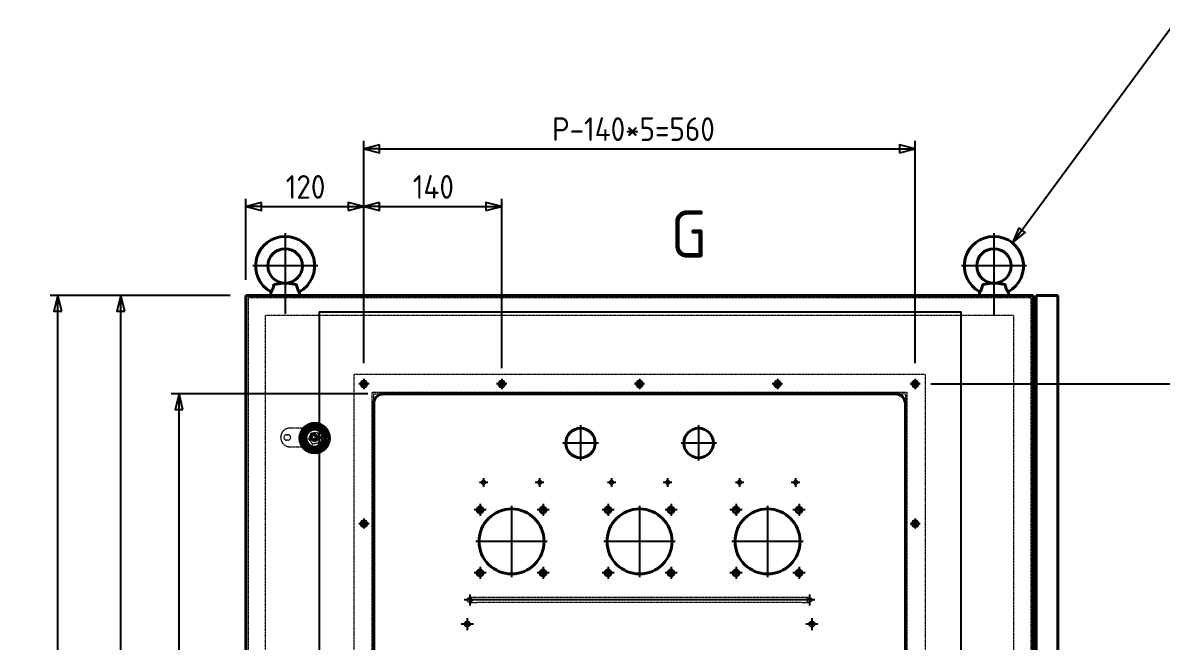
# Model space of a CAD drawing. Header units: millimetres. Extents: x 0 to 6720, y 0 to 4752.
# Drawn here: x 1298 to 2454, y 2357 to 2986 of the extents above; entities that cross this region are included whole.
import ezdxf

# ---------------------------------------------------------------- set-up
doc = ezdxf.new("R2010")
doc.units = ezdxf.units.MM
doc.linetypes.add('DPAB0445$0$CHAIN', pattern=[0.7087, 0.4724, -0.0591, 0.1181, -0.0591])
doc.linetypes.add('DPAB0445$0$DASHED', pattern=[0.2067, 0.1654, -0.0413])
for name, color, linetype, lineweight in [('DPAB0445$0$가려진 것(ISO)', 2, 'DPAB0445$0$DASHED', 18), ('DPAB0445$0$가시적인 것(ISO)', 3, 'Continuous', 40), ('DPAB0445$0$가시적인 좁은 것(ISO)', 3, 'Continuous', 35), ('DPAB0445$0$기호(ISO)', 5, 'Continuous', 25), ('DPAB0445$0$상세 경계(JIS)', 7, 'Continuous', 25), ('DPAB0445$0$중심 표식(ISO)', 1, 'Continuous', 25), ('DPAB0445$0$중심선(ISO)', 1, 'Continuous', 25), ('DPAB0445$0$치수(ISO)', 2, 'Continuous', 25)]:
    doc.layers.add(name, color=color, linetype=linetype, lineweight=lineweight)
doc.styles.add('DPAB0445$0$치수 텍스트_PSTEK_POSCO', font='isocp.shx')
doc.styles.add('DPAB0445$0$텍스트 스타일362', font='isocp.shx')
doc.dimstyles.new('DPAB0445$0$치수_PSTEK_POSCO', dxfattribs={"dimscale": 16, "dimtxt": 1.5, "dimasz": 1, "dimexe": 0.5, "dimexo": 1, "dimgap": 0.5, "dimtad": 1, "dimrnd": 1e-08, "dimdsep": 46, "dimtxsty": 'DPAB0445$0$치수 텍스트_PSTEK_POSCO', "dimblk": 'DPAB0445$0$Filled-2', "dimcen": 0.09, "dimdle": 10, "dimclrd": 7, "dimclre": 7, "dimclrt": 2, "dimadec": 1, "dimazin": 2, "dimtfac": 1, "dimtmove": 0, "dimatfit": 3, "dimldrblk": 'DPAB0445$0$Filled-2', "dimfxl": 0, "dimtolj": 1, "dimlwd": -1, "dimlwe": -1, "dimarcsym": 0})
doc.dimstyles.new('DPAB0445$0$치수_PSTEK_POSCO$7', dxfattribs={"dimscale": 16, "dimtxt": 1.5, "dimasz": 1, "dimexe": 0.5, "dimexo": 1, "dimgap": 0.5, "dimtad": 1, "dimrnd": 1e-08, "dimdsep": 46, "dimtxsty": 'DPAB0445$0$치수 텍스트_PSTEK_POSCO', "dimblk": 'DPAB0445$0$Filled-2', "dimcen": 0.09, "dimdle": 10, "dimclrd": 7, "dimclre": 7, "dimclrt": 2, "dimadec": 1, "dimazin": 2, "dimtfac": 1, "dimtmove": 0, "dimatfit": 3, "dimldrblk": 'DPAB0445$0$Filled-2', "dimfxl": 0, "dimtolj": 1, "dimlwd": -1, "dimlwe": -1, "dimarcsym": 0})

# ---------------------------------------------------------------- blocks, each defined once
blk = doc.blocks.new('DPAB0445$0$Filled-2')
at = {"color": 0}
for p, q in [((0, 0), (-1, 0.25)), ((-1, 0.25), (-1, -0.25)), ((-1, 0), (0, 0)), ((-1, -0.25), (0, 0))]:
    blk.add_line(p, q, dxfattribs=at)
at = {"color": 0, "flags": 128}
blk.add_lwpolyline([(-1, -0.25), (0, 0), (-1, 0.25), (-1, -0.25)], dxfattribs=at)
at = {"color": 0}
blk.add_solid([(-1, -0.25), (0, 0), (-1, 0.25), (-1, -0.25)], dxfattribs=at)
blk = doc.blocks.new('*D166')
at = {"layer": 'DPAB0445$0$치수(ISO)', "color": 7}
for p, q in [((1508.1, 2708.7), (1389.3, 2708.7)), ((1397.3, 1834.7), (1397.3, 2692.7)), ((1508.1, 1818.7), (1389.3, 1818.7))]:
    blk.add_line(p, q, dxfattribs=at)
at = {"layer": 'DPAB0445$0$치수(ISO)', "color": 7, "xscale": 16, "yscale": 16, "zscale": 16}
for p, rotation in [((1397.3, 2708.7), 90), ((1397.3, 1818.7), 270)]:
    blk.add_blockref('DPAB0445$0$Filled-2', p, dxfattribs=dict(at, rotation=rotation))
at = {"layer": 'DPAB0445$0$치수(ISO)', "color": 2, "insert": (1377.3, 2242), "char_height": 24, "attachment_point": 4, "rotation": 90, "style": 'DPAB0445$0$치수 텍스트_PSTEK_POSCO'}
blk.add_mtext('\\A1;890', dxfattribs=at)
blk = doc.blocks.new('*D167')
at = {"layer": 'DPAB0445$0$치수(ISO)', "color": 7}
for p, q in [((1508.1, 2708.7), (1325.3, 2708.7)), ((1333.3, 1824.7), (1333.3, 2692.7)), ((1508.1, 1808.7), (1325.3, 1808.7))]:
    blk.add_line(p, q, dxfattribs=at)
at = {"layer": 'DPAB0445$0$치수(ISO)', "color": 7, "xscale": 16, "yscale": 16, "zscale": 16}
for p, rotation in [((1333.3, 2708.7), 90), ((1333.3, 1808.7), 270)]:
    blk.add_blockref('DPAB0445$0$Filled-2', p, dxfattribs=dict(at, rotation=rotation))
at = {"layer": 'DPAB0445$0$치수(ISO)', "color": 2, "insert": (1313.3, 2236.3), "char_height": 24, "attachment_point": 4, "rotation": 90, "style": 'DPAB0445$0$치수 텍스트_PSTEK_POSCO'}
blk.add_mtext('\\A1;900', dxfattribs=at)
blk = doc.blocks.new('*D170')
at = {"layer": 'DPAB0445$0$치수(ISO)', "color": 7}
for p, q in [((1524.1, 2724.7), (1524.1, 2807)), ((1540.1, 2799), (1628.1, 2799)), ((1644.1, 2639.9), (1644.1, 2807))]:
    blk.add_line(p, q, dxfattribs=at)
at = {"layer": 'DPAB0445$0$치수(ISO)', "color": 7, "xscale": 16, "yscale": 16, "zscale": 16, "rotation": 180}
blk.add_blockref('DPAB0445$0$Filled-2', (1524.1, 2799), dxfattribs=at)
at = {"layer": 'DPAB0445$0$치수(ISO)', "color": 7, "xscale": 16, "yscale": 16, "zscale": 16}
blk.add_blockref('DPAB0445$0$Filled-2', (1644.1, 2799), dxfattribs=at)
at = {"layer": 'DPAB0445$0$치수(ISO)', "color": 2, "insert": (1564.7, 2819), "char_height": 24, "attachment_point": 4, "style": 'DPAB0445$0$치수 텍스트_PSTEK_POSCO'}
blk.add_mtext('\\A1;120', dxfattribs=at)
blk = doc.blocks.new('*D171')
at = {"layer": 'DPAB0445$0$치수(ISO)', "color": 7}
for p, q in [((1644.1, 2639.9), (1644.1, 2807)), ((1660.1, 2799), (1768.1, 2799)), ((1784.1, 2634.7), (1784.1, 2807))]:
    blk.add_line(p, q, dxfattribs=at)
at = {"layer": 'DPAB0445$0$치수(ISO)', "color": 7, "xscale": 16, "yscale": 16, "zscale": 16, "rotation": 180}
blk.add_blockref('DPAB0445$0$Filled-2', (1644.1, 2799), dxfattribs=at)
at = {"layer": 'DPAB0445$0$치수(ISO)', "color": 7, "xscale": 16, "yscale": 16, "zscale": 16}
blk.add_blockref('DPAB0445$0$Filled-2', (1784.1, 2799), dxfattribs=at)
at = {"layer": 'DPAB0445$0$치수(ISO)', "color": 2, "insert": (1693.8, 2819), "char_height": 24, "attachment_point": 4, "style": 'DPAB0445$0$치수 텍스트_PSTEK_POSCO'}
blk.add_mtext('\\A1;140', dxfattribs=at)
blk = doc.blocks.new('*D172')
at = {"layer": 'DPAB0445$0$치수(ISO)', "color": 7}
for p, q in [((2220.1, 2618.7), (2484.6, 2618.7)), ((2476.6, 1924.7), (2476.6, 2602.7)), ((2220.1, 1908.7), (2484.6, 1908.7))]:
    blk.add_line(p, q, dxfattribs=at)
at = {"layer": 'DPAB0445$0$치수(ISO)', "color": 7, "xscale": 16, "yscale": 16, "zscale": 16}
for p, rotation in [((2476.6, 2618.7), 90), ((2476.6, 1908.7), 270)]:
    blk.add_blockref('DPAB0445$0$Filled-2', p, dxfattribs=dict(at, rotation=rotation))
at = {"layer": 'DPAB0445$0$치수(ISO)', "color": 2, "insert": (2456.6, 2177.3), "char_height": 24, "attachment_point": 4, "rotation": 90, "style": 'DPAB0445$0$치수 텍스트_PSTEK_POSCO'}
blk.add_mtext('\\A1;P-142*5=710', dxfattribs=at)
blk = doc.blocks.new('*D173')
at = {"layer": 'DPAB0445$0$치수(ISO)', "color": 7}
for p, q in [((1644.1, 2639.9), (1644.1, 2865.7)), ((1660.1, 2857.7), (2188.1, 2857.7)), ((2204.1, 2639.9), (2204.1, 2865.7))]:
    blk.add_line(p, q, dxfattribs=at)
at = {"layer": 'DPAB0445$0$치수(ISO)', "color": 7, "xscale": 16, "yscale": 16, "zscale": 16, "rotation": 180}
blk.add_blockref('DPAB0445$0$Filled-2', (1644.1, 2857.7), dxfattribs=at)
at = {"layer": 'DPAB0445$0$치수(ISO)', "color": 7, "xscale": 16, "yscale": 16, "zscale": 16}
blk.add_blockref('DPAB0445$0$Filled-2', (2204.1, 2857.7), dxfattribs=at)
at = {"layer": 'DPAB0445$0$치수(ISO)', "color": 2, "insert": (1835.3, 2877.7), "char_height": 24, "attachment_point": 4, "style": 'DPAB0445$0$치수 텍스트_PSTEK_POSCO'}
blk.add_mtext('\\A1;P-140*5=560', dxfattribs=at)
blk = doc.blocks.new('DPAB0445$0$2dDetail0')
at = {"layer": 'DPAB0445$0$상세 경계(JIS)', "flags": 128}
blk.add_lwpolyline([(99.916, 116.337), (140.669, 116.337), (140.669, 168.224), (99.916, 168.224), (99.916, 116.337)], dxfattribs=at)
at = {"layer": 'DPAB0445$0$상세 경계(JIS)', "insert": (122.231, 171.691), "char_height": 3, "attachment_point": 7, "style": 'DPAB0445$0$텍스트 스타일362'}
blk.add_mtext('G', dxfattribs=at)
blk = doc.blocks.new('*D227')
at = {"layer": 'DPAB0445$0$치수(ISO)', "color": 7}
for p, q in [((1648.1, 2608.7), (1448.3, 2608.7)), ((1456.3, 1934.7), (1456.3, 2592.7)), ((1648.1, 1918.7), (1448.3, 1918.7))]:
    blk.add_line(p, q, dxfattribs=at)
at = {"layer": 'DPAB0445$0$치수(ISO)', "color": 7, "xscale": 16, "yscale": 16, "zscale": 16}
for p, rotation in [((1456.3, 2608.7), 90), ((1456.3, 1918.7), 270)]:
    blk.add_blockref('DPAB0445$0$Filled-2', p, dxfattribs=dict(at, rotation=rotation))
at = {"layer": 'DPAB0445$0$치수(ISO)', "color": 2, "insert": (1436.3, 2241.7), "char_height": 24, "attachment_point": 4, "rotation": 90, "style": 'DPAB0445$0$치수 텍스트_PSTEK_POSCO'}
blk.add_mtext('\\A1;690', dxfattribs=at)

msp = doc.modelspace()

# ---------------------------------------------------------------- linework, layer by layer
at = {"layer": 'DPAB0445$0$가려진 것(ISO)'}
for p, q in [((1526.389, 2706.403), (1526.389, 1821.003)), ((2321.789, 2706.403), (1526.389, 2706.403)), ((2321.789, 1821.003), (2321.789, 2706.403)), ((1544.089, 1838.703), (1544.089, 2688.703)), ((1544.089, 2688.703), (2304.089, 2688.703)), ((2304.089, 2688.703), (2304.089, 1838.703)), ((1634.089, 1898.703), (1634.089, 2628.703)), ((1634.089, 2628.703), (2214.089, 2628.703)), ((2214.089, 2628.703), (2214.089, 1898.703)), ((1640.048, 2618.703), (1642.069, 2622.203)), ((1642.069, 2615.203), (1640.048, 2618.703)), ((1642.069, 2622.203), (1646.11, 2622.203)), ((1646.11, 2615.203), (1642.069, 2615.203)), ((1646.11, 2622.203), (1648.131, 2618.703)), ((1648.131, 2618.703), (1646.11, 2615.203)), ((1780.048, 2618.703), (1782.069, 2622.203)), ((1782.069, 2615.203), (1780.048, 2618.703)), ((1782.069, 2622.203), (1786.11, 2622.203)), ((1786.11, 2615.203), (1782.069, 2615.203)), ((1786.11, 2622.203), (1788.131, 2618.703)), ((1788.131, 2618.703), (1786.11, 2615.203)), ((1920.048, 2618.703), (1922.069, 2622.203)), ((1922.069, 2615.203), (1920.048, 2618.703)), ((1922.069, 2622.203), (1926.11, 2622.203)), ((1926.11, 2615.203), (1922.069, 2615.203)), ((1926.11, 2622.203), (1928.131, 2618.703)), ((1928.131, 2618.703), (1926.11, 2615.203)), ((2060.048, 2618.703), (2062.069, 2622.203)), ((2062.069, 2615.203), (2060.048, 2618.703)), ((2062.069, 2622.203), (2066.11, 2622.203)), ((2066.11, 2615.203), (2062.069, 2615.203)), ((2066.11, 2622.203), (2068.131, 2618.703)), ((2068.131, 2618.703), (2066.11, 2615.203)), ((2200.048, 2618.703), (2202.069, 2622.203)), ((2202.069, 2615.203), (2200.048, 2618.703)), ((2202.069, 2622.203), (2206.11, 2622.203)), ((2206.11, 2615.203), (2202.069, 2615.203)), ((2206.11, 2622.203), (2208.131, 2618.703)), ((2208.131, 2618.703), (2206.11, 2615.203)), ((1652.489, 1917.103), (1652.489, 2610.303)), ((1652.489, 2610.303), (2195.689, 2610.303)), ((1654.089, 2598.703), (1654.089, 2608.703)), ((1654.089, 2608.703), (1664.089, 2608.703)), ((2184.089, 2608.703), (2194.089, 2608.703)), ((2194.089, 2608.703), (2194.089, 2598.703)), ((2195.689, 2610.303), (2195.689, 1917.103)), ((1592.039, 2573.903), (1569.039, 2573.903)), ((1586.597, 2573.957), (1581.463, 2562.341)), ((1586.289, 2567.325), (1586.289, 2560.081)), ((1599.224, 2575.319), (1586.597, 2573.957)), ((1590.324, 2568.629), (1587.941, 2562.905)), ((1596.473, 2569.426), (1590.324, 2568.629)), ((1600.238, 2564.5), (1596.473, 2569.426)), ((1606.716, 2565.064), (1599.224, 2575.319)), ((1601.889, 2560.081), (1601.889, 2567.325)), ((1565.589, 2567.153), (1566.989, 2567.153)), ((1566.989, 2561.653), (1565.589, 2561.653)), ((1581.463, 2562.341), (1588.955, 2552.087)), ((1587.941, 2562.905), (1591.706, 2557.979)), ((1591.339, 2563.703), (1591.339, 2565.103)), ((1591.389, 2561.805), (1591.389, 2565.6)), ((1591.706, 2557.979), (1597.854, 2558.777)), ((1596.789, 2565.6), (1596.789, 2561.805)), ((1596.839, 2565.103), (1596.839, 2563.703)), ((1597.854, 2558.777), (1600.238, 2564.5)), ((1601.582, 2553.448), (1606.716, 2565.064)), ((1569.039, 2554.903), (1592.039, 2554.903)), ((1588.955, 2552.087), (1601.582, 2553.448)), ((1640.048, 2476.703), (1642.069, 2480.203)), ((1642.069, 2473.203), (1640.048, 2476.703)), ((1642.069, 2480.203), (1646.11, 2480.203)), ((1646.11, 2480.203), (1648.131, 2476.703)), ((1648.131, 2476.703), (1646.11, 2473.203)), ((2200.048, 2476.703), (2202.069, 2480.203)), ((2202.069, 2473.203), (2200.048, 2476.703)), ((2202.069, 2480.203), (2206.11, 2480.203)), ((2206.11, 2480.203), (2208.131, 2476.703)), ((2208.131, 2476.703), (2206.11, 2473.203)), ((1646.11, 2473.203), (1642.069, 2473.203)), ((2206.11, 2473.203), (2202.069, 2473.203)), ((1759.089, 2401.703), (1751.589, 2401.703)), ((1751.589, 2396.703), (1759.089, 2396.703)), ((2089.089, 2401.703), (1759.089, 2401.703)), ((2089.089, 2396.703), (1759.089, 2396.703)), ((2096.589, 2401.703), (2089.089, 2401.703)), ((2089.089, 2396.703), (2096.589, 2396.703))]:
    msp.add_line(p, q, dxfattribs=at)
for centre, radius in [((1644.089, 2618.703), 2.5), ((1644.089, 2618.703), 2), ((1644.089, 2618.703), 2), ((1644.089, 2618.703), 1.621), ((1644.089, 2618.703), 1.6), ((1784.089, 2618.703), 2.5), ((1784.089, 2618.703), 2), ((1784.089, 2618.703), 2), ((1784.089, 2618.703), 1.621), ((1784.089, 2618.703), 1.6), ((1924.089, 2618.703), 2.5), ((1924.089, 2618.703), 2), ((1924.089, 2618.703), 2), ((1924.089, 2618.703), 1.621), ((1924.089, 2618.703), 1.6), ((2064.089, 2618.703), 2.5), ((2064.089, 2618.703), 2), ((2064.089, 2618.703), 2), ((2064.089, 2618.703), 1.621), ((2064.089, 2618.703), 1.6), ((2204.089, 2618.703), 2.5), ((2204.089, 2618.703), 2), ((2204.089, 2618.703), 2), ((2204.089, 2618.703), 1.621), ((2204.089, 2618.703), 1.6), ((1594.089, 2563.703), 9.5), ((1594.089, 2563.703), 9.25), ((1594.089, 2563.703), 9.1), ((1594.089, 2563.703), 3.5), ((1594.089, 2563.703), 3), ((1644.089, 2476.703), 2.5), ((1644.089, 2476.703), 2), ((1644.089, 2476.703), 2), ((1644.089, 2476.703), 1.621), ((1644.089, 2476.703), 1.6), ((2204.089, 2476.703), 2.5), ((2204.089, 2476.703), 2), ((2204.089, 2476.703), 2), ((2204.089, 2476.703), 1.621), ((2204.089, 2476.703), 1.6), ((1751.589, 2399.203), 2.5), ((2096.589, 2399.203), 2.5), ((1749.089, 2374.703), 3), ((1749.089, 2374.703), 2.4), ((2099.089, 2374.703), 3), ((2099.089, 2374.703), 2.4)]:
    msp.add_circle(centre, radius, dxfattribs=at)
for centre, radius, start, end in [((1644.089, 2618.703), 3.5, 150, 210), ((1644.089, 2618.703), 3.5, 90, 150), ((1644.089, 2618.703), 3.5, 210, 270), ((1644.089, 2618.703), 1.582, 280, 190), ((1644.089, 2618.703), 3.5, 30, 90), ((1644.089, 2618.703), 3.5, 270, 330), ((1644.089, 2618.703), 3.5, 330, 30), ((1784.089, 2618.703), 3.5, 150, 210), ((1784.089, 2618.703), 3.5, 90, 150), ((1784.089, 2618.703), 3.5, 210, 270), ((1784.089, 2618.703), 1.582, 280, 190), ((1784.089, 2618.703), 3.5, 30, 90), ((1784.089, 2618.703), 3.5, 270, 330), ((1784.089, 2618.703), 3.5, 330, 30), ((1924.089, 2618.703), 3.5, 150, 210), ((1924.089, 2618.703), 3.5, 90, 150), ((1924.089, 2618.703), 3.5, 210, 270), ((1924.089, 2618.703), 1.582, 280, 190), ((1924.089, 2618.703), 3.5, 30, 90), ((1924.089, 2618.703), 3.5, 270, 330), ((1924.089, 2618.703), 3.5, 330, 30), ((2064.089, 2618.703), 3.5, 150, 210), ((2064.089, 2618.703), 3.5, 90, 150), ((2064.089, 2618.703), 3.5, 210, 270), ((2064.089, 2618.703), 1.582, 280, 190), ((2064.089, 2618.703), 3.5, 30, 90), ((2064.089, 2618.703), 3.5, 270, 330), ((2064.089, 2618.703), 3.5, 330, 30), ((2204.089, 2618.703), 3.5, 150, 210), ((2204.089, 2618.703), 3.5, 90, 150), ((2204.089, 2618.703), 3.5, 210, 270), ((2204.089, 2618.703), 1.582, 280, 190), ((2204.089, 2618.703), 3.5, 30, 90), ((2204.089, 2618.703), 3.5, 270, 330), ((2204.089, 2618.703), 3.5, 330, 30), ((1569.039, 2564.403), 9.5, 90, 270), ((1594.089, 2563.703), 8.6, 24.909153, 155.090847), ((1594.089, 2563.703), 8.1, 15.642471, 164.357529), ((1594.089, 2565.103), 2.75, 0, 180), ((1592.039, 2564.403), 9.5, 270, 90), ((1565.589, 2564.403), 2.75, 90, 270), ((1566.989, 2564.403), 2.75, 270, 90), ((1594.089, 2563.703), 8.1, 195.642471, 344.357529), ((1594.089, 2563.703), 8.6, 204.909153, 335.090847), ((1594.089, 2563.703), 2.75, 180, 0), ((1594.089, 2563.703), 3.3, 35.096801, 144.903199), ((1594.089, 2563.703), 3.3, 215.096801, 324.903199), ((1644.089, 2476.703), 3.5, 150, 210), ((1644.089, 2476.703), 3.5, 90, 150), ((1644.089, 2476.703), 3.5, 210, 270), ((1644.089, 2476.703), 1.582, 280, 190), ((1644.089, 2476.703), 3.5, 30, 90), ((1644.089, 2476.703), 3.5, 270, 330), ((1644.089, 2476.703), 3.5, 330, 30), ((2204.089, 2476.703), 3.5, 150, 210), ((2204.089, 2476.703), 3.5, 90, 150), ((2204.089, 2476.703), 3.5, 210, 270), ((2204.089, 2476.703), 1.582, 280, 190), ((2204.089, 2476.703), 3.5, 30, 90), ((2204.089, 2476.703), 3.5, 270, 330), ((2204.089, 2476.703), 3.5, 330, 30), ((1749.089, 2374.703), 2.401, 280, 190), ((2099.089, 2374.703), 2.401, 280, 190)]:
    msp.add_arc(centre, radius, start, end, dxfattribs=at)
at = {"layer": 'DPAB0445$0$가시적인 것(ISO)'}
for p, q in [((1524.089, 2708.703), (1524.089, 1818.703)), ((2324.089, 2708.703), (1524.089, 2708.703)), ((1549.734, 2712.36), (1549.089, 2708.703)), ((1578.444, 2712.36), (1579.089, 2708.703)), ((2269.734, 2712.36), (2269.089, 2708.703)), ((2298.444, 2712.36), (2299.089, 2708.703)), ((2324.089, 1818.703), (2324.089, 2708.703)), ((2327.089, 1818.703), (2327.089, 2708.703)), ((2327.089, 2708.703), (2349.089, 2708.703)), ((2349.089, 2708.703), (2349.089, 1818.703)), ((2324.089, 2682.703), (2327.089, 2682.703)), ((2324.089, 2674.703), (2327.089, 2674.703)), ((2324.089, 2661.003), (2327.089, 2661.003)), ((1664.089, 2608.703), (2184.089, 2608.703)), ((1654.089, 1928.703), (1654.089, 2598.703)), ((2194.089, 2598.703), (2194.089, 1928.703)), ((1589.489, 2564.803), (1589.489, 2562.603)), ((1590.489, 2564.803), (1589.489, 2564.803)), ((1589.489, 2562.603), (1596.489, 2562.603)), ((1596.489, 2564.803), (1595.489, 2564.803)), ((1596.489, 2562.603), (1596.489, 2564.803))]:
    msp.add_line(p, q, dxfattribs=at)
for centre, radius in [((1564.089, 2738.703), 17.5), ((2284.089, 2738.703), 17.5), ((1594.089, 2563.703), 15), ((1594.089, 2563.703), 12.25), ((1594.089, 2563.703), 10.8), ((1864.089, 2558.703), 15), ((1984.089, 2558.703), 15), ((1765.589, 2518.703), 1.23), ((1822.589, 2518.703), 1.23), ((1895.589, 2518.703), 1.23), ((1952.589, 2518.703), 1.23), ((2025.589, 2518.703), 1.23), ((2082.589, 2518.703), 1.23), ((1762.099, 2490.712), 3), ((1794.089, 2458.703), 33), ((1826.099, 2490.693), 3), ((1892.089, 2490.703), 3), ((1924.089, 2458.703), 33), ((1956.089, 2490.703), 3), ((2022.091, 2490.705), 3), ((2054.089, 2458.703), 33), ((2086.091, 2490.701), 3), ((1762.08, 2426.712), 3), ((1826.08, 2426.693), 3), ((1892.089, 2426.703), 3), ((1956.089, 2426.703), 3), ((2022.087, 2426.705), 3), ((2086.087, 2426.701), 3)]:
    msp.add_circle(centre, radius, dxfattribs=at)
for centre, radius, start, end in [((1564.089, 2738.703), 30, 298.587692, 241.412308), ((2284.089, 2738.703), 30, 298.587692, 241.412308), ((1664.089, 2598.703), 10, 90, 180), ((2184.089, 2598.703), 10, 0, 90), ((1592.989, 2564.803), 2.5, 0, 180)]:
    msp.add_arc(centre, radius, start, end, dxfattribs=at)
for points, knots in [([(1552.398, 2718.651), (1552.276, 2717.867), (1552.085, 2717.102), (1551.601, 2715.689), (1551.325, 2715.065), (1550.763, 2713.962), (1550.486, 2713.501), (1550.032, 2712.785), (1549.864, 2712.545), (1549.751, 2712.384), (1549.734, 2712.36), (1549.735, 2712.36)], [0, 0, 0, 0, 0.23899851, 0.23899851, 0.46692882, 0.46692882, 0.70340854, 0.70340854, 0.94828753, 0.94828753, 1.05391748, 1.05391748, 1.05391748, 1.05391748]), ([(1553.597, 2719.938), (1553.541, 2719.926), (1553.486, 2719.911), (1553.265, 2719.838), (1553.109, 2719.754), (1552.852, 2719.549), (1552.748, 2719.437), (1552.593, 2719.212), (1552.536, 2719.105), (1552.448, 2718.883), (1552.417, 2718.769), (1552.398, 2718.651)], [0.271392917, 0.271392917, 0.271392917, 0.271392917, 0.288081178, 0.288081178, 0.33959091, 0.33959091, 0.383935904, 0.383935904, 0.418333541, 0.418333541, 0.452018937, 0.452018937, 0.452018937, 0.452018937]), ([(1564.089, 2721.203), (1562.904, 2721.203), (1561.602, 2721.143), (1558.923, 2720.884), (1557.542, 2720.685), (1555.415, 2720.31), (1554.517, 2720.134), (1553.597, 2719.938)], [0, 0, 0, 0, 0.43889625, 0.43889625, 0.87779251, 0.87779251, 1.14519874, 1.14519874, 1.14519874, 1.14519874]), ([(1574.582, 2719.938), (1573.662, 2720.134), (1572.764, 2720.31), (1570.637, 2720.685), (1569.255, 2720.884), (1566.577, 2721.143), (1565.275, 2721.203), (1564.089, 2721.203)], [3.82419151, 3.82419151, 3.82419151, 3.82419151, 4.09159775, 4.09159775, 4.530494, 4.530494, 4.96939025, 4.96939025, 4.96939025, 4.96939025]), ([(1575.78, 2718.651), (1575.755, 2718.816), (1575.703, 2718.976), (1575.56, 2719.26), (1575.473, 2719.385), (1575.258, 2719.613), (1575.13, 2719.712), (1574.861, 2719.858), (1574.724, 2719.908), (1574.582, 2719.938)], [0, 0, 0, 0, 0.050301995, 0.050301995, 0.096763646, 0.096763646, 0.146676753, 0.146676753, 0.19198533, 0.19198533, 0.19198533, 0.19198533]), ([(1578.444, 2712.36), (1578.444, 2712.36), (1578.415, 2712.401), (1578.257, 2712.63), (1578.069, 2712.902), (1577.579, 2713.689), (1577.283, 2714.199), (1576.704, 2715.398), (1576.431, 2716.063), (1576.023, 2717.392), (1575.88, 2718.016), (1575.78, 2718.651)], [1.05391748, 1.05391748, 1.05391748, 1.05391748, 1.19193978, 1.19193978, 1.43584134, 1.43584134, 1.68063298, 1.68063298, 1.91383984, 1.91383984, 2.10739417, 2.10739417, 2.10739417, 2.10739417]), ([(2272.398, 2718.651), (2272.276, 2717.867), (2272.085, 2717.102), (2271.601, 2715.689), (2271.325, 2715.065), (2270.763, 2713.962), (2270.486, 2713.501), (2270.032, 2712.785), (2269.864, 2712.545), (2269.751, 2712.384), (2269.734, 2712.36), (2269.735, 2712.36)], [0, 0, 0, 0, 0.23899851, 0.23899851, 0.46692882, 0.46692882, 0.70340854, 0.70340854, 0.94828753, 0.94828753, 1.05391748, 1.05391748, 1.05391748, 1.05391748]), ([(2273.597, 2719.938), (2273.541, 2719.926), (2273.486, 2719.911), (2273.265, 2719.838), (2273.109, 2719.754), (2272.852, 2719.549), (2272.748, 2719.437), (2272.593, 2719.212), (2272.536, 2719.105), (2272.448, 2718.883), (2272.417, 2718.769), (2272.398, 2718.651)], [0.271392917, 0.271392917, 0.271392917, 0.271392917, 0.288081178, 0.288081178, 0.33959091, 0.33959091, 0.383935904, 0.383935904, 0.418333541, 0.418333541, 0.452018937, 0.452018937, 0.452018937, 0.452018937]), ([(2284.089, 2721.203), (2282.904, 2721.203), (2281.602, 2721.143), (2278.923, 2720.884), (2277.542, 2720.685), (2275.415, 2720.31), (2274.517, 2720.134), (2273.597, 2719.938)], [0, 0, 0, 0, 0.43889625, 0.43889625, 0.87779251, 0.87779251, 1.14519874, 1.14519874, 1.14519874, 1.14519874]), ([(2294.582, 2719.938), (2293.662, 2720.134), (2292.764, 2720.31), (2290.637, 2720.685), (2289.255, 2720.884), (2286.577, 2721.143), (2285.275, 2721.203), (2284.089, 2721.203)], [3.82419151, 3.82419151, 3.82419151, 3.82419151, 4.09159775, 4.09159775, 4.530494, 4.530494, 4.96939025, 4.96939025, 4.96939025, 4.96939025]), ([(2295.78, 2718.651), (2295.755, 2718.816), (2295.703, 2718.976), (2295.56, 2719.26), (2295.473, 2719.385), (2295.258, 2719.613), (2295.13, 2719.712), (2294.861, 2719.858), (2294.724, 2719.908), (2294.582, 2719.938)], [0, 0, 0, 0, 0.050301995, 0.050301995, 0.096763646, 0.096763646, 0.146676753, 0.146676753, 0.19198533, 0.19198533, 0.19198533, 0.19198533]), ([(2298.444, 2712.36), (2298.444, 2712.36), (2298.415, 2712.401), (2298.257, 2712.63), (2298.069, 2712.902), (2297.579, 2713.689), (2297.283, 2714.199), (2296.704, 2715.398), (2296.431, 2716.063), (2296.023, 2717.392), (2295.88, 2718.016), (2295.78, 2718.651)], [1.05391748, 1.05391748, 1.05391748, 1.05391748, 1.19193978, 1.19193978, 1.43584134, 1.43584134, 1.68063298, 1.68063298, 1.91383984, 1.91383984, 2.10739417, 2.10739417, 2.10739417, 2.10739417])]:
    msp.add_open_spline(points, degree=3, knots=knots, dxfattribs=at)
at = {"layer": 'DPAB0445$0$가시적인 좁은 것(ISO)'}
for p, q in [((2327.089, 2681.959), (2324.089, 2681.959)), ((2324.089, 2675.447), (2327.089, 2675.447))]:
    msp.add_line(p, q, dxfattribs=at)
for centre in [(1765.589, 2518.703), (1822.589, 2518.703), (1895.589, 2518.703), (1952.589, 2518.703), (2025.589, 2518.703), (2082.589, 2518.703)]:
    msp.add_arc(centre, 1.5, 350, 260, dxfattribs=at)
at = {"layer": 'DPAB0445$0$중심 표식(ISO)', "linetype": 'DPAB0445$0$CHAIN'}
for p, q in [((1564.089, 2771.903), (1564.089, 2690.112)), ((2284.089, 2771.903), (2284.089, 2688.906)), ((1597.289, 2738.703), (1530.889, 2738.703)), ((2317.289, 2738.703), (2250.889, 2738.703)), ((1649.289, 2618.703), (1638.889, 2618.703)), ((1644.089, 2623.903), (1644.089, 2613.503)), ((1789.289, 2618.703), (1778.889, 2618.703)), ((1784.089, 2623.903), (1784.089, 2613.503)), ((1929.289, 2618.703), (1918.889, 2618.703)), ((1924.089, 2623.903), (1924.089, 2613.503)), ((2069.289, 2618.703), (2058.889, 2618.703)), ((2064.089, 2623.903), (2064.089, 2613.503)), ((2209.289, 2618.703), (2198.889, 2618.703)), ((2204.089, 2623.903), (2204.089, 2613.503)), ((1864.089, 2576.903), (1864.089, 2540.503)), ((1984.089, 2576.903), (1984.089, 2540.503)), ((1882.289, 2558.703), (1845.889, 2558.703)), ((2002.289, 2558.703), (1965.889, 2558.703)), ((1765.589, 2523.132), (1765.589, 2514.273)), ((1822.589, 2523.132), (1822.589, 2514.273)), ((1895.589, 2523.132), (1895.589, 2514.273)), ((1952.589, 2523.132), (1952.589, 2514.273)), ((2025.589, 2523.132), (2025.589, 2514.273)), ((2082.589, 2523.132), (2082.589, 2514.273)), ((1770.019, 2518.703), (1761.16, 2518.703)), ((1827.019, 2518.703), (1818.16, 2518.703)), ((1900.019, 2518.703), (1891.16, 2518.703)), ((1957.019, 2518.703), (1948.16, 2518.703)), ((2030.019, 2518.703), (2021.16, 2518.703)), ((2087.019, 2518.703), (2078.16, 2518.703)), ((1768.299, 2490.712), (1755.899, 2490.712)), ((1762.099, 2496.912), (1762.099, 2484.512)), ((1794.089, 2494.903), (1794.089, 2422.503)), ((1832.299, 2490.693), (1819.899, 2490.693)), ((1826.099, 2496.893), (1826.099, 2484.493)), ((1898.289, 2490.703), (1885.889, 2490.703)), ((1892.089, 2496.903), (1892.089, 2484.503)), ((1924.089, 2494.903), (1924.089, 2422.503)), ((1962.289, 2490.703), (1949.889, 2490.703)), ((1956.089, 2496.903), (1956.089, 2484.503)), ((2028.291, 2490.705), (2015.891, 2490.705)), ((2022.091, 2496.905), (2022.091, 2484.505)), ((2054.089, 2494.903), (2054.089, 2422.503)), ((2092.291, 2490.701), (2079.891, 2490.701)), ((2086.091, 2496.901), (2086.091, 2484.501)), ((1649.289, 2476.703), (1638.889, 2476.703)), ((1644.089, 2481.903), (1644.089, 2471.503)), ((2209.289, 2476.703), (2198.889, 2476.703)), ((2204.089, 2481.903), (2204.089, 2471.503)), ((1830.289, 2458.703), (1757.889, 2458.703)), ((1960.289, 2458.703), (1887.889, 2458.703)), ((2090.289, 2458.703), (2017.889, 2458.703)), ((1762.08, 2432.912), (1762.08, 2420.512)), ((1826.08, 2432.893), (1826.08, 2420.493)), ((1892.089, 2432.903), (1892.089, 2420.503)), ((1956.089, 2432.903), (1956.089, 2420.503)), ((2022.087, 2432.905), (2022.087, 2420.505)), ((2086.087, 2432.901), (2086.087, 2420.501)), ((1768.28, 2426.712), (1755.88, 2426.712)), ((1832.28, 2426.693), (1819.88, 2426.693)), ((1898.289, 2426.703), (1885.889, 2426.703)), ((1962.289, 2426.703), (1949.889, 2426.703)), ((2028.287, 2426.705), (2015.887, 2426.705)), ((2092.287, 2426.701), (2079.887, 2426.701)), ((1757.289, 2399.203), (1745.889, 2399.203)), ((1751.589, 2404.903), (1751.589, 2393.503)), ((2102.289, 2399.203), (2090.889, 2399.203)), ((2096.589, 2404.903), (2096.589, 2393.503)), ((1755.289, 2374.703), (1742.889, 2374.703)), ((1749.089, 2380.903), (1749.089, 2368.503)), ((2105.289, 2374.703), (2092.889, 2374.703)), ((2099.089, 2380.903), (2099.089, 2368.503))]:
    msp.add_line(p, q, dxfattribs=at)
at = {"layer": 'DPAB0445$0$중심선(ISO)', "linetype": 'DPAB0445$0$CHAIN'}
msp.add_line((2093.089, 2399.203), (1755.089, 2399.203), dxfattribs=at)

# ---------------------------------------------------------------- block references
at = {"layer": 'DPAB0445$0$상세 경계(JIS)', "xscale": 16, "yscale": 16, "zscale": 16}
msp.add_blockref('DPAB0445$0$2dDetail0', (0, 0), dxfattribs=at)

# ---------------------------------------------------------------- dimensions: what is measured, and where the dimension line sits
at = {"layer": 'DPAB0445$0$치수(ISO)', "color": 7}
for base, p1, p2, angle, text, picture, middle in [((2204.089, 2857.715), (1644.089, 2623.903), (2204.089, 2623.903), 180, 'P-140*5=<>', '*D173', (1924.089, 2857.715)), ((2476.582, 2618.703), (2204.089, 1908.703), (2204.089, 2618.703), 90, 'P-142*5=<>', '*D172', (2476.582, 2263.703))]:
    dim = msp.add_linear_dim(base=base, p1=p1, p2=p2, angle=angle, text=text, dimstyle='DPAB0445$0$치수_PSTEK_POSCO', override={"dimdec": 2, "dimtp": 0, "dimtm": 0, "dimtdec": 2, "dimtofl": 0, "dimatfit": 1}, dxfattribs=at)
    dim.commit()
    dim.dimension.update_dxf_attribs({"geometry": picture, "text_midpoint": middle, "dimtype": 160})
for base, p1, p2, angle, override, picture, middle in [((1644.089, 2798.95), (1524.089, 2708.703), (1644.089, 2623.903), 180, {"dimdec": 2, "dimblk2": 'DPAB0445$0$Filled-2', "dimsah": 1, "dimtp": 0, "dimtm": 0, "dimtdec": 2, "dimtofl": 0, "dimatfit": 1}, '*D170', (1583.939, 2798.95)), ((1784.089, 2798.95), (1644.089, 2623.903), (1784.089, 2618.703), 180, {"dimdec": 2, "dimblk1": 'DPAB0445$0$Filled-2', "dimblk2": 'DPAB0445$0$Filled-2', "dimsah": 1, "dimtp": 0, "dimtm": 0, "dimtdec": 2, "dimtofl": 0, "dimatfit": 1}, '*D171', (1714.239, 2798.95)), ((1333.33, 2708.703), (1524.089, 1808.703), (1524.089, 2708.703), 270, {"dimdec": 2, "dimtp": 0, "dimtm": 0, "dimtdec": 2, "dimtofl": 0, "dimatfit": 1}, '*D167', (1333.33, 2258.393)), ((1397.33, 2708.703), (1524.089, 1818.703), (1524.089, 2708.703), 90, {"dimdec": 2, "dimblk1": 'DPAB0445$0$Filled-2', "dimsah": 1, "dimtp": 0, "dimtm": 0, "dimtdec": 2, "dimtofl": 0, "dimatfit": 1}, '*D166', (1397.33, 2263.693)), ((1456.33, 2608.703), (1664.089, 1918.703), (1664.089, 2608.703), 90, {"dimdec": 2, "dimblk1": 'DPAB0445$0$Filled-2', "dimsah": 1, "dimtp": 0, "dimtm": 0, "dimtdec": 2, "dimtofl": 0, "dimatfit": 1}, '*D227', (1456.33, 2264.023))]:
    dim = msp.add_linear_dim(base=base, p1=p1, p2=p2, angle=angle, dimstyle='DPAB0445$0$치수_PSTEK_POSCO', override=override, dxfattribs=at)
    dim.commit()
    dim.dimension.update_dxf_attribs({"geometry": picture, "text_midpoint": middle, "dimtype": 160})

# ---------------------------------------------------------------- leaders
at = {"layer": 'DPAB0445$0$기호(ISO)', "color": 7, "annotation_type": 0, "has_hookline": 1, "hookline_direction": 0, "text_width": 500.651}
msp.add_leader([(2302.977, 2762.01), (2467.512, 2985.79), (2483.512, 2985.79)], dimstyle='DPAB0445$0$치수_PSTEK_POSCO$7', override={"dimtad": 0}, dxfattribs=at)

doc.saveas('drawing.dxf')
